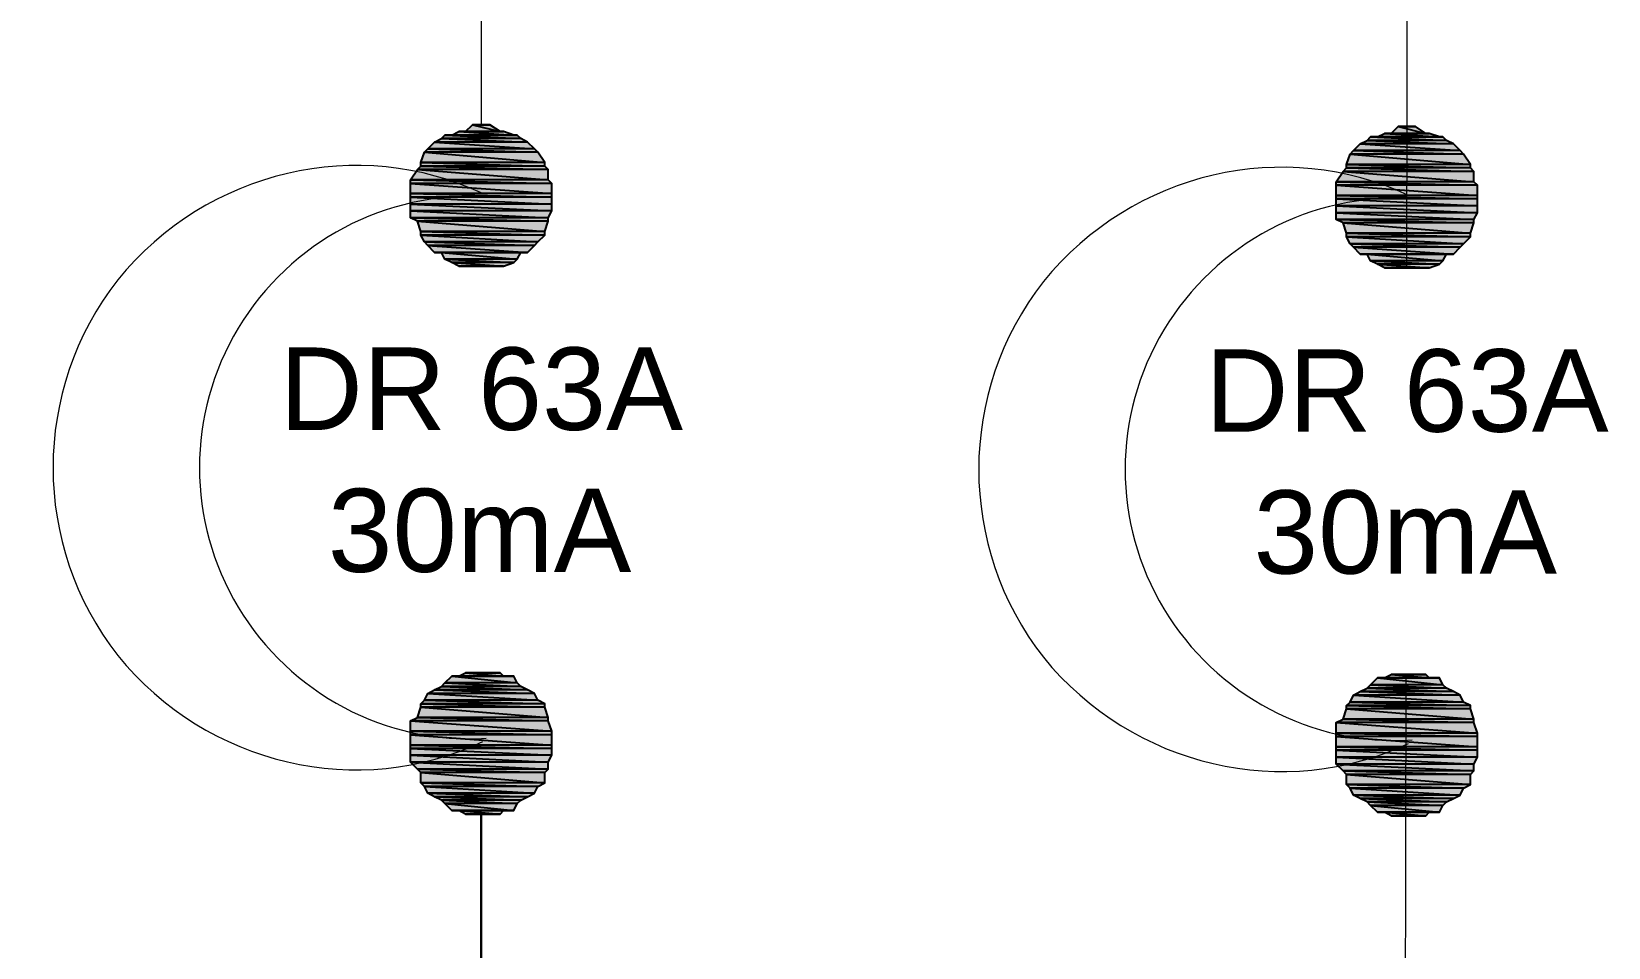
# Model space of a CAD drawing. Header units: millimetres. Extents: x 40 to 176, y -32 to 59.
# Drawn here: x 163.479 to 164.704, y 50.403 to 51.115 of the extents above; entities that cross this region are included whole.
import ezdxf

# ---------------------------------------------------------------- set-up
doc = ezdxf.new("R2010")
doc.units = ezdxf.units.MM
doc.layers.add('13 - Diagrama unifilar', color=7, linetype='Continuous', lineweight=30)
doc.styles.add('Arial0', font='arial.ttf', dxfattribs={"height": 3.14658})

msp = doc.modelspace()

# ---------------------------------------------------------------- hatches: boundary and pattern name
at = {"layer": '13 - Diagrama unifilar', "true_color": 0x000007}
h = msp.add_hatch(color=7, dxfattribs=at)
h.paths.add_polyline_path([(163.8348, 51.0425), (163.8214, 51.0425), (163.8429, 51.0372)])
h.paths.add_polyline_path([(163.8214, 51.0425), (163.8429, 51.0372), (163.8161, 51.0372)])
h = msp.add_hatch(color=7, dxfattribs=at)
h.paths.add_polyline_path([(163.8589, 51.0318), (163.7973, 51.0318), (163.8643, 51.0291)])
h.paths.add_polyline_path([(163.7973, 51.0318), (163.8643, 51.0291), (163.792, 51.0291)])
h = msp.add_hatch(color=7, dxfattribs=at)
h.paths.add_polyline_path([(163.8562, 51.0345), (163.8, 51.0345), (163.8589, 51.0318)])
h.paths.add_polyline_path([(163.8, 51.0345), (163.8589, 51.0318), (163.7973, 51.0318)])
h = msp.add_hatch(color=7, dxfattribs=at)
h.paths.add_polyline_path([(163.8455, 51.0372), (163.8107, 51.0372), (163.8536, 51.0345)])
h.paths.add_polyline_path([(163.8107, 51.0372), (163.8536, 51.0345), (163.8054, 51.0345)])
h = msp.add_hatch(color=7, dxfattribs=at)
h.paths.add_polyline_path([(164.5783, 51.0304), (164.5167, 51.0304), (164.5837, 51.0278)])
h.paths.add_polyline_path([(164.5167, 51.0304), (164.5837, 51.0278), (164.5114, 51.0278)])
h = msp.add_hatch(color=7, dxfattribs=at)
h.paths.add_polyline_path([(164.5756, 51.0331), (164.5194, 51.0331), (164.5783, 51.0304)])
h.paths.add_polyline_path([(164.5194, 51.0331), (164.5783, 51.0304), (164.5167, 51.0304)])
h = msp.add_hatch(color=7, dxfattribs=at)
h.paths.add_polyline_path([(164.5649, 51.0358), (164.5301, 51.0358), (164.573, 51.0331)])
h.paths.add_polyline_path([(164.5301, 51.0358), (164.573, 51.0331), (164.5248, 51.0331)])
h = msp.add_hatch(color=7, dxfattribs=at)
h.paths.add_polyline_path([(164.5542, 51.0411), (164.5408, 51.0411), (164.5623, 51.0358)])
h.paths.add_polyline_path([(164.5408, 51.0411), (164.5623, 51.0358), (164.5355, 51.0358)])
h = msp.add_hatch(color=7, dxfattribs=at)
h.paths.add_polyline_path([(163.8723, 51.0211), (163.784, 51.0211), (163.8777, 51.0131)])
h.paths.add_polyline_path([(163.784, 51.0211), (163.8777, 51.0131), (163.7813, 51.0131)])
h = msp.add_hatch(color=7, dxfattribs=at)
h.paths.add_polyline_path([(163.8696, 51.0238), (163.7866, 51.0238), (163.8723, 51.0211)])
h.paths.add_polyline_path([(163.7866, 51.0238), (163.8723, 51.0211), (163.784, 51.0211)])
h = msp.add_hatch(color=7, dxfattribs=at)
h.paths.add_polyline_path([(163.8643, 51.0291), (163.792, 51.0291), (163.8696, 51.0238)])
h.paths.add_polyline_path([(163.792, 51.0291), (163.8696, 51.0238), (163.7866, 51.0238)])
h = msp.add_hatch(color=7, dxfattribs=at)
h.paths.add_polyline_path([(164.5917, 51.0197), (164.5034, 51.0197), (164.5971, 51.0117)])
h.paths.add_polyline_path([(164.5034, 51.0197), (164.5971, 51.0117), (164.5007, 51.0117)])
h = msp.add_hatch(color=7, dxfattribs=at)
h.paths.add_polyline_path([(164.589, 51.0224), (164.506, 51.0224), (164.5917, 51.0197)])
h.paths.add_polyline_path([(164.506, 51.0224), (164.5917, 51.0197), (164.5034, 51.0197)])
h = msp.add_hatch(color=7, dxfattribs=at)
h.paths.add_polyline_path([(164.5837, 51.0278), (164.5114, 51.0278), (164.589, 51.0224)])
h.paths.add_polyline_path([(164.5114, 51.0278), (164.589, 51.0224), (164.506, 51.0224)])
h = msp.add_hatch(color=7, dxfattribs=at)
h.paths.add_polyline_path([(163.8803, 51.0077), (163.7786, 51.0077), (163.8803, 50.9997)])
h.paths.add_polyline_path([(163.7786, 51.0077), (163.8803, 50.9997), (163.7732, 50.9997)])
h = msp.add_hatch(color=7, dxfattribs=at)
h.paths.add_polyline_path([(163.8777, 51.0104), (163.7813, 51.0104), (163.8803, 51.0077)])
h.paths.add_polyline_path([(163.7813, 51.0104), (163.8803, 51.0077), (163.7786, 51.0077)])
h = msp.add_hatch(color=7, dxfattribs=at)
h.paths.add_polyline_path([(163.8777, 51.0131), (163.7813, 51.0131), (163.8777, 51.0104)])
h.paths.add_polyline_path([(163.7813, 51.0131), (163.8777, 51.0104), (163.7813, 51.0104)])
h = msp.add_hatch(color=7, dxfattribs=at)
h.paths.add_polyline_path([(164.5997, 51.0063), (164.498, 51.0063), (164.5997, 50.9983)])
h.paths.add_polyline_path([(164.498, 51.0063), (164.5997, 50.9983), (164.4927, 50.9983)])
h = msp.add_hatch(color=7, dxfattribs=at)
h.paths.add_polyline_path([(164.5971, 51.009), (164.5007, 51.009), (164.5997, 51.0063)])
h.paths.add_polyline_path([(164.5007, 51.009), (164.5997, 51.0063), (164.498, 51.0063)])
h = msp.add_hatch(color=7, dxfattribs=at)
h.paths.add_polyline_path([(164.5971, 51.0117), (164.5007, 51.0117), (164.5971, 51.009)])
h.paths.add_polyline_path([(164.5007, 51.0117), (164.5971, 51.009), (164.5007, 51.009)])
h = msp.add_hatch(color=7, dxfattribs=at)
h.paths.add_polyline_path([(163.8803, 50.9997), (163.7732, 50.9997), (163.883, 50.997)])
h.paths.add_polyline_path([(163.7732, 50.9997), (163.883, 50.997), (163.7732, 50.997)])
h = msp.add_hatch(color=7, dxfattribs=at)
h.paths.add_polyline_path([(163.883, 50.997), (163.7732, 50.997), (163.883, 50.989)])
h.paths.add_polyline_path([(163.7732, 50.997), (163.883, 50.989), (163.7732, 50.989)])
h = msp.add_hatch(color=7, dxfattribs=at)
h.paths.add_polyline_path([(164.5997, 50.9983), (164.4927, 50.9983), (164.6024, 50.9956)])
h.paths.add_polyline_path([(164.4927, 50.9983), (164.6024, 50.9956), (164.4927, 50.9956)])
h = msp.add_hatch(color=7, dxfattribs=at)
h.paths.add_polyline_path([(164.6024, 50.9956), (164.4927, 50.9956), (164.6024, 50.9876)])
h.paths.add_polyline_path([(164.4927, 50.9956), (164.6024, 50.9876), (164.4927, 50.9876)])
h = msp.add_hatch(color=7, dxfattribs=at)
h.paths.add_polyline_path([(163.883, 50.989), (163.7732, 50.989), (163.883, 50.9863)])
h.paths.add_polyline_path([(163.7732, 50.989), (163.883, 50.9863), (163.7732, 50.9863)])
h = msp.add_hatch(color=7, dxfattribs=at)
h.paths.add_polyline_path([(163.883, 50.9863), (163.7732, 50.9863), (163.883, 50.9809)])
h.paths.add_polyline_path([(163.7732, 50.9863), (163.883, 50.9809), (163.7732, 50.9809)])
h = msp.add_hatch(color=7, dxfattribs=at)
h.paths.add_polyline_path([(164.6024, 50.9876), (164.4927, 50.9876), (164.6024, 50.9849)])
h.paths.add_polyline_path([(164.4927, 50.9876), (164.6024, 50.9849), (164.4927, 50.9849)])
h = msp.add_hatch(color=7, dxfattribs=at)
h.paths.add_polyline_path([(164.6024, 50.9849), (164.4927, 50.9849), (164.6024, 50.9796)])
h.paths.add_polyline_path([(164.4927, 50.9849), (164.6024, 50.9796), (164.4927, 50.9796)])
h = msp.add_hatch(color=7, dxfattribs=at)
h.paths.add_polyline_path([(163.883, 50.9809), (163.7732, 50.9809), (163.883, 50.9756)])
h.paths.add_polyline_path([(163.7732, 50.9809), (163.883, 50.9756), (163.7732, 50.9756)])
h = msp.add_hatch(color=7, dxfattribs=at)
h.paths.add_polyline_path([(163.883, 50.9756), (163.7732, 50.9756), (163.8803, 50.9702)])
h.paths.add_polyline_path([(163.7732, 50.9756), (163.8803, 50.9702), (163.7732, 50.9702)])
h = msp.add_hatch(color=7, dxfattribs=at)
h.paths.add_polyline_path([(163.8803, 50.9702), (163.7732, 50.9702), (163.8803, 50.9675)])
h.paths.add_polyline_path([(163.7732, 50.9702), (163.8803, 50.9675), (163.7786, 50.9675)])
h = msp.add_hatch(color=7, dxfattribs=at)
h.paths.add_polyline_path([(164.6024, 50.9796), (164.4927, 50.9796), (164.6024, 50.9742)])
h.paths.add_polyline_path([(164.4927, 50.9796), (164.6024, 50.9742), (164.4927, 50.9742)])
h = msp.add_hatch(color=7, dxfattribs=at)
h.paths.add_polyline_path([(164.6024, 50.9742), (164.4927, 50.9742), (164.5997, 50.9689)])
h.paths.add_polyline_path([(164.4927, 50.9742), (164.5997, 50.9689), (164.4927, 50.9689)])
h = msp.add_hatch(color=7, dxfattribs=at)
h.paths.add_polyline_path([(163.8803, 50.9675), (163.7786, 50.9675), (163.8777, 50.9595)])
h.paths.add_polyline_path([(163.7786, 50.9675), (163.8777, 50.9595), (163.7813, 50.9595)])
h = msp.add_hatch(color=7, dxfattribs=at)
h.paths.add_polyline_path([(163.8777, 50.9595), (163.7813, 50.9595), (163.8777, 50.9568)])
h.paths.add_polyline_path([(163.7813, 50.9595), (163.8777, 50.9568), (163.7813, 50.9568)])
h = msp.add_hatch(color=7, dxfattribs=at)
h.paths.add_polyline_path([(163.8777, 50.9568), (163.7813, 50.9568), (163.8723, 50.9515)])
h.paths.add_polyline_path([(163.7813, 50.9568), (163.8723, 50.9515), (163.784, 50.9515)])
h = msp.add_hatch(color=7, dxfattribs=at)
h.paths.add_polyline_path([(164.5997, 50.9689), (164.4927, 50.9689), (164.5997, 50.9662)])
h.paths.add_polyline_path([(164.4927, 50.9689), (164.5997, 50.9662), (164.498, 50.9662)])
h = msp.add_hatch(color=7, dxfattribs=at)
h.paths.add_polyline_path([(164.5997, 50.9662), (164.498, 50.9662), (164.5971, 50.9582)])
h.paths.add_polyline_path([(164.498, 50.9662), (164.5971, 50.9582), (164.5007, 50.9582)])
h = msp.add_hatch(color=7, dxfattribs=at)
h.paths.add_polyline_path([(164.5971, 50.9582), (164.5007, 50.9582), (164.5971, 50.9555)])
h.paths.add_polyline_path([(164.5007, 50.9582), (164.5971, 50.9555), (164.5007, 50.9555)])
h = msp.add_hatch(color=7, dxfattribs=at)
h.paths.add_polyline_path([(163.8723, 50.9515), (163.784, 50.9515), (163.8696, 50.9488)])
h.paths.add_polyline_path([(163.784, 50.9515), (163.8696, 50.9488), (163.7866, 50.9488)])
h = msp.add_hatch(color=7, dxfattribs=at)
h.paths.add_polyline_path([(163.8696, 50.9488), (163.7866, 50.9488), (163.8643, 50.9434)])
h.paths.add_polyline_path([(163.7866, 50.9488), (163.8643, 50.9434), (163.792, 50.9434)])
h = msp.add_hatch(color=7, dxfattribs=at)
h.paths.add_polyline_path([(164.5971, 50.9555), (164.5007, 50.9555), (164.5917, 50.9501)])
h.paths.add_polyline_path([(164.5007, 50.9555), (164.5917, 50.9501), (164.5034, 50.9501)])
h = msp.add_hatch(color=7, dxfattribs=at)
h.paths.add_polyline_path([(164.5917, 50.9501), (164.5034, 50.9501), (164.589, 50.9474)])
h.paths.add_polyline_path([(164.5034, 50.9501), (164.589, 50.9474), (164.506, 50.9474)])
h = msp.add_hatch(color=7, dxfattribs=at)
h.paths.add_polyline_path([(164.589, 50.9474), (164.506, 50.9474), (164.5837, 50.9421)])
h.paths.add_polyline_path([(164.506, 50.9474), (164.5837, 50.9421), (164.5114, 50.9421)])
h = msp.add_hatch(color=7, dxfattribs=at)
h.paths.add_polyline_path([(163.8589, 50.9434), (163.7973, 50.9434), (163.8562, 50.9381)])
h.paths.add_polyline_path([(163.7973, 50.9434), (163.8562, 50.9381), (163.8, 50.9381)])
h = msp.add_hatch(color=7, dxfattribs=at)
h.paths.add_polyline_path([(163.8562, 50.9381), (163.8, 50.9381), (163.8536, 50.9354)])
h.paths.add_polyline_path([(163.8, 50.9381), (163.8536, 50.9354), (163.8054, 50.9354)])
h = msp.add_hatch(color=7, dxfattribs=at)
h.paths.add_polyline_path([(163.8536, 50.9354), (163.8054, 50.9354), (163.8455, 50.9327)])
h.paths.add_polyline_path([(163.8054, 50.9354), (163.8455, 50.9327), (163.8107, 50.9327)])
h = msp.add_hatch(color=7, dxfattribs=at)
h.paths.add_polyline_path([(164.5783, 50.9421), (164.5167, 50.9421), (164.5756, 50.9367)])
h.paths.add_polyline_path([(164.5167, 50.9421), (164.5756, 50.9367), (164.5194, 50.9367)])
h = msp.add_hatch(color=7, dxfattribs=at)
h.paths.add_polyline_path([(164.5756, 50.9367), (164.5194, 50.9367), (164.573, 50.9341)])
h.paths.add_polyline_path([(164.5194, 50.9367), (164.573, 50.9341), (164.5248, 50.9341)])
h = msp.add_hatch(color=7, dxfattribs=at)
h.paths.add_polyline_path([(164.573, 50.9341), (164.5248, 50.9341), (164.5649, 50.9314)])
h.paths.add_polyline_path([(164.5248, 50.9341), (164.5649, 50.9314), (164.5301, 50.9314)])
h = msp.add_hatch(color=7, dxfattribs=at)
h.paths.add_polyline_path([(163.8536, 50.6141), (163.8054, 50.6141), (163.8562, 50.6088)])
h.paths.add_polyline_path([(163.8054, 50.6141), (163.8562, 50.6088), (163.8, 50.6088)])
h = msp.add_hatch(color=7, dxfattribs=at)
h.paths.add_polyline_path([(163.8429, 50.6168), (163.8161, 50.6168), (163.8455, 50.6141)])
h.paths.add_polyline_path([(163.8161, 50.6168), (163.8455, 50.6141), (163.8107, 50.6141)])
h = msp.add_hatch(color=7, dxfattribs=at)
h.paths.add_polyline_path([(164.5623, 50.6155), (164.5355, 50.6155), (164.5649, 50.6128)])
h.paths.add_polyline_path([(164.5355, 50.6155), (164.5649, 50.6128), (164.5301, 50.6128)])
h = msp.add_hatch(color=7, dxfattribs=at)
h.paths.add_polyline_path([(163.8643, 50.6034), (163.792, 50.6034), (163.8696, 50.6007)])
h.paths.add_polyline_path([(163.792, 50.6034), (163.8696, 50.6007), (163.7866, 50.6007)])
h = msp.add_hatch(color=7, dxfattribs=at)
h.paths.add_polyline_path([(163.8589, 50.6061), (163.7973, 50.6061), (163.8643, 50.6034)])
h.paths.add_polyline_path([(163.7973, 50.6061), (163.8643, 50.6034), (163.792, 50.6034)])
h = msp.add_hatch(color=7, dxfattribs=at)
h.paths.add_polyline_path([(163.8562, 50.6088), (163.8, 50.6088), (163.8589, 50.6061)])
h.paths.add_polyline_path([(163.8, 50.6088), (163.8589, 50.6061), (163.7973, 50.6061)])
h = msp.add_hatch(color=7, dxfattribs=at)
h.paths.add_polyline_path([(164.5837, 50.6021), (164.5114, 50.6021), (164.589, 50.5994)])
h.paths.add_polyline_path([(164.5114, 50.6021), (164.589, 50.5994), (164.506, 50.5994)])
h = msp.add_hatch(color=7, dxfattribs=at)
h.paths.add_polyline_path([(164.5783, 50.6047), (164.5167, 50.6047), (164.5837, 50.6021)])
h.paths.add_polyline_path([(164.5167, 50.6047), (164.5837, 50.6021), (164.5114, 50.6021)])
h = msp.add_hatch(color=7, dxfattribs=at)
h.paths.add_polyline_path([(164.5756, 50.6074), (164.5194, 50.6074), (164.5783, 50.6047)])
h.paths.add_polyline_path([(164.5194, 50.6074), (164.5783, 50.6047), (164.5167, 50.6047)])
h = msp.add_hatch(color=7, dxfattribs=at)
h.paths.add_polyline_path([(164.573, 50.6128), (164.5248, 50.6128), (164.5756, 50.6074)])
h.paths.add_polyline_path([(164.5248, 50.6128), (164.5756, 50.6074), (164.5194, 50.6074)])
h = msp.add_hatch(color=7, dxfattribs=at)
h.paths.add_polyline_path([(163.8777, 50.59), (163.7813, 50.59), (163.8803, 50.582)])
h.paths.add_polyline_path([(163.7813, 50.59), (163.8803, 50.582), (163.7786, 50.582)])
h = msp.add_hatch(color=7, dxfattribs=at)
h.paths.add_polyline_path([(163.8723, 50.5954), (163.784, 50.5954), (163.8777, 50.5927)])
h.paths.add_polyline_path([(163.784, 50.5954), (163.8777, 50.5927), (163.7813, 50.5927)])
h = msp.add_hatch(color=7, dxfattribs=at)
h.paths.add_polyline_path([(163.8777, 50.5927), (163.7813, 50.5927), (163.8777, 50.59)])
h.paths.add_polyline_path([(163.7813, 50.5927), (163.8777, 50.59), (163.7813, 50.59)])
h = msp.add_hatch(color=7, dxfattribs=at)
h.paths.add_polyline_path([(163.8696, 50.6007), (163.7866, 50.6007), (163.8723, 50.5954)])
h.paths.add_polyline_path([(163.7866, 50.6007), (163.8723, 50.5954), (163.784, 50.5954)])
h = msp.add_hatch(color=7, dxfattribs=at)
h.paths.add_polyline_path([(164.5917, 50.594), (164.5034, 50.594), (164.5971, 50.5914)])
h.paths.add_polyline_path([(164.5034, 50.594), (164.5971, 50.5914), (164.5007, 50.5914)])
h = msp.add_hatch(color=7, dxfattribs=at)
h.paths.add_polyline_path([(164.5971, 50.5914), (164.5007, 50.5914), (164.5971, 50.5887)])
h.paths.add_polyline_path([(164.5007, 50.5914), (164.5971, 50.5887), (164.5007, 50.5887)])
h = msp.add_hatch(color=7, dxfattribs=at)
h.paths.add_polyline_path([(164.589, 50.5994), (164.506, 50.5994), (164.5917, 50.594)])
h.paths.add_polyline_path([(164.506, 50.5994), (164.5917, 50.594), (164.5034, 50.594)])
h = msp.add_hatch(color=7, dxfattribs=at)
h.paths.add_polyline_path([(163.8803, 50.582), (163.7786, 50.582), (163.8803, 50.5793)])
h.paths.add_polyline_path([(163.7786, 50.582), (163.8803, 50.5793), (163.7732, 50.5793)])
h = msp.add_hatch(color=7, dxfattribs=at)
h.paths.add_polyline_path([(163.8803, 50.5793), (163.7732, 50.5793), (163.883, 50.5713)])
h.paths.add_polyline_path([(163.7732, 50.5793), (163.883, 50.5713), (163.7732, 50.5713)])
h = msp.add_hatch(color=7, dxfattribs=at)
h.paths.add_polyline_path([(164.5997, 50.5806), (164.498, 50.5806), (164.5997, 50.578)])
h.paths.add_polyline_path([(164.498, 50.5806), (164.5997, 50.578), (164.4927, 50.578)])
h = msp.add_hatch(color=7, dxfattribs=at)
h.paths.add_polyline_path([(164.5997, 50.578), (164.4927, 50.578), (164.6024, 50.5699)])
h.paths.add_polyline_path([(164.4927, 50.578), (164.6024, 50.5699), (164.4927, 50.5699)])
h = msp.add_hatch(color=7, dxfattribs=at)
h.paths.add_polyline_path([(164.5971, 50.5887), (164.5007, 50.5887), (164.5997, 50.5806)])
h.paths.add_polyline_path([(164.5007, 50.5887), (164.5997, 50.5806), (164.498, 50.5806)])
h = msp.add_hatch(color=7, dxfattribs=at)
h.paths.add_polyline_path([(163.883, 50.5713), (163.7732, 50.5713), (163.883, 50.5686)])
h.paths.add_polyline_path([(163.7732, 50.5713), (163.883, 50.5686), (163.7732, 50.5686)])
h = msp.add_hatch(color=7, dxfattribs=at)
h.paths.add_polyline_path([(163.883, 50.5686), (163.7732, 50.5686), (163.883, 50.5606)])
h.paths.add_polyline_path([(163.7732, 50.5686), (163.883, 50.5606), (163.7732, 50.5606)])
h = msp.add_hatch(color=7, dxfattribs=at)
h.paths.add_polyline_path([(164.6024, 50.5699), (164.4927, 50.5699), (164.6024, 50.5673)])
h.paths.add_polyline_path([(164.4927, 50.5699), (164.6024, 50.5673), (164.4927, 50.5673)])
h = msp.add_hatch(color=7, dxfattribs=at)
h.paths.add_polyline_path([(164.6024, 50.5673), (164.4927, 50.5673), (164.6024, 50.5592)])
h.paths.add_polyline_path([(164.4927, 50.5673), (164.6024, 50.5592), (164.4927, 50.5592)])
h = msp.add_hatch(color=7, dxfattribs=at)
h.paths.add_polyline_path([(163.883, 50.5606), (163.7732, 50.5606), (163.883, 50.5579)])
h.paths.add_polyline_path([(163.7732, 50.5606), (163.883, 50.5579), (163.7732, 50.5579)])
h = msp.add_hatch(color=7, dxfattribs=at)
h.paths.add_polyline_path([(163.883, 50.5579), (163.7732, 50.5579), (163.883, 50.5526)])
h.paths.add_polyline_path([(163.7732, 50.5579), (163.883, 50.5526), (163.7732, 50.5526)])
h = msp.add_hatch(color=7, dxfattribs=at)
h.paths.add_polyline_path([(163.883, 50.5526), (163.7732, 50.5526), (163.8803, 50.5472)])
h.paths.add_polyline_path([(163.7732, 50.5526), (163.8803, 50.5472), (163.7732, 50.5472)])
h = msp.add_hatch(color=7, dxfattribs=at)
h.paths.add_polyline_path([(164.6024, 50.5592), (164.4927, 50.5592), (164.6024, 50.5565)])
h.paths.add_polyline_path([(164.4927, 50.5592), (164.6024, 50.5565), (164.4927, 50.5565)])
h = msp.add_hatch(color=7, dxfattribs=at)
h.paths.add_polyline_path([(164.6024, 50.5565), (164.4927, 50.5565), (164.6024, 50.5512)])
h.paths.add_polyline_path([(164.4927, 50.5565), (164.6024, 50.5512), (164.4927, 50.5512)])
h = msp.add_hatch(color=7, dxfattribs=at)
h.paths.add_polyline_path([(163.8803, 50.5472), (163.7732, 50.5472), (163.8803, 50.5418)])
h.paths.add_polyline_path([(163.7732, 50.5472), (163.8803, 50.5418), (163.7786, 50.5418)])
h = msp.add_hatch(color=7, dxfattribs=at)
h.paths.add_polyline_path([(163.8803, 50.5418), (163.7786, 50.5418), (163.8777, 50.5392)])
h.paths.add_polyline_path([(163.7786, 50.5418), (163.8777, 50.5392), (163.7813, 50.5392)])
h = msp.add_hatch(color=7, dxfattribs=at)
h.paths.add_polyline_path([(164.6024, 50.5512), (164.4927, 50.5512), (164.5997, 50.5458)])
h.paths.add_polyline_path([(164.4927, 50.5512), (164.5997, 50.5458), (164.4927, 50.5458)])
h = msp.add_hatch(color=7, dxfattribs=at)
h.paths.add_polyline_path([(164.5997, 50.5458), (164.4927, 50.5458), (164.5997, 50.5405)])
h.paths.add_polyline_path([(164.4927, 50.5458), (164.5997, 50.5405), (164.498, 50.5405)])
h = msp.add_hatch(color=7, dxfattribs=at)
h.paths.add_polyline_path([(164.5997, 50.5405), (164.498, 50.5405), (164.5971, 50.5378)])
h.paths.add_polyline_path([(164.498, 50.5405), (164.5971, 50.5378), (164.5007, 50.5378)])
h = msp.add_hatch(color=7, dxfattribs=at)
h.paths.add_polyline_path([(163.8777, 50.5392), (163.7813, 50.5392), (163.8777, 50.5311)])
h.paths.add_polyline_path([(163.7813, 50.5392), (163.8777, 50.5311), (163.7813, 50.5311)])
h = msp.add_hatch(color=7, dxfattribs=at)
h.paths.add_polyline_path([(163.8777, 50.5311), (163.7813, 50.5311), (163.8723, 50.5285)])
h.paths.add_polyline_path([(163.7813, 50.5311), (163.8723, 50.5285), (163.784, 50.5285)])
h = msp.add_hatch(color=7, dxfattribs=at)
h.paths.add_polyline_path([(163.8723, 50.5285), (163.784, 50.5285), (163.8696, 50.5231)])
h.paths.add_polyline_path([(163.784, 50.5285), (163.8696, 50.5231), (163.7866, 50.5231)])
h = msp.add_hatch(color=7, dxfattribs=at)
h.paths.add_polyline_path([(164.5971, 50.5378), (164.5007, 50.5378), (164.5971, 50.5298)])
h.paths.add_polyline_path([(164.5007, 50.5378), (164.5971, 50.5298), (164.5007, 50.5298)])
h = msp.add_hatch(color=7, dxfattribs=at)
h.paths.add_polyline_path([(164.5971, 50.5298), (164.5007, 50.5298), (164.5917, 50.5271)])
h.paths.add_polyline_path([(164.5007, 50.5298), (164.5917, 50.5271), (164.5034, 50.5271)])
h = msp.add_hatch(color=7, dxfattribs=at)
h.paths.add_polyline_path([(163.8696, 50.5231), (163.7866, 50.5231), (163.8643, 50.5204)])
h.paths.add_polyline_path([(163.7866, 50.5231), (163.8643, 50.5204), (163.792, 50.5204)])
h = msp.add_hatch(color=7, dxfattribs=at)
h.paths.add_polyline_path([(163.8643, 50.5204), (163.792, 50.5204), (163.8589, 50.5177)])
h.paths.add_polyline_path([(163.792, 50.5204), (163.8589, 50.5177), (163.7973, 50.5177)])
h = msp.add_hatch(color=7, dxfattribs=at)
h.paths.add_polyline_path([(163.8589, 50.5177), (163.7973, 50.5177), (163.8562, 50.5151)])
h.paths.add_polyline_path([(163.7973, 50.5177), (163.8562, 50.5151), (163.8, 50.5151)])
h = msp.add_hatch(color=7, dxfattribs=at)
h.paths.add_polyline_path([(164.5917, 50.5271), (164.5034, 50.5271), (164.589, 50.5217)])
h.paths.add_polyline_path([(164.5034, 50.5271), (164.589, 50.5217), (164.506, 50.5217)])
h = msp.add_hatch(color=7, dxfattribs=at)
h.paths.add_polyline_path([(164.589, 50.5217), (164.506, 50.5217), (164.5837, 50.5191)])
h.paths.add_polyline_path([(164.506, 50.5217), (164.5837, 50.5191), (164.5114, 50.5191)])
h = msp.add_hatch(color=7, dxfattribs=at)
h.paths.add_polyline_path([(164.5837, 50.5191), (164.5114, 50.5191), (164.5783, 50.5164)])
h.paths.add_polyline_path([(164.5114, 50.5191), (164.5783, 50.5164), (164.5167, 50.5164)])
h = msp.add_hatch(color=7, dxfattribs=at)
h.paths.add_polyline_path([(164.5783, 50.5164), (164.5167, 50.5164), (164.5756, 50.5137)])
h.paths.add_polyline_path([(164.5167, 50.5164), (164.5756, 50.5137), (164.5194, 50.5137)])
h = msp.add_hatch(color=7, dxfattribs=at)
h.paths.add_polyline_path([(163.8562, 50.5151), (163.8, 50.5151), (163.8536, 50.5097)])
h.paths.add_polyline_path([(163.8, 50.5151), (163.8536, 50.5097), (163.8054, 50.5097)])
h = msp.add_hatch(color=7, dxfattribs=at)
h.paths.add_polyline_path([(163.8455, 50.5097), (163.8107, 50.5097), (163.8429, 50.507)])
h.paths.add_polyline_path([(163.8107, 50.5097), (163.8429, 50.507), (163.8161, 50.507)])
h = msp.add_hatch(color=7, dxfattribs=at)
h.paths.add_polyline_path([(164.5756, 50.5137), (164.5194, 50.5137), (164.573, 50.5084)])
h.paths.add_polyline_path([(164.5194, 50.5137), (164.573, 50.5084), (164.5248, 50.5084)])
h = msp.add_hatch(color=7, dxfattribs=at)
h.paths.add_polyline_path([(164.5649, 50.5084), (164.5301, 50.5084), (164.5623, 50.5057)])
h.paths.add_polyline_path([(164.5301, 50.5084), (164.5623, 50.5057), (164.5355, 50.5057)])

# ---------------------------------------------------------------- linework, layer by layer
at = {"layer": '13 - Diagrama unifilar'}
msp.add_line((163.8281, 50.507), (163.8281, 50.2061), dxfattribs=at)
at = {"layer": '13 - Diagrama unifilar', "color": 7, "linetype": 'Continuous', "lineweight": 9, "true_color": 0x000007}
msp.add_lwpolyline([(163.8281, 51.9573), (163.8281, 51.0425), (163.8281, 51.0425)], dxfattribs=at)
at = {"layer": '13 - Diagrama unifilar', "color": 7, "linetype": 'Continuous', "lineweight": 9}
for points in [[(164.5493, 51.9573), (164.5473, 50.9314)], [(164.5467, 50.6155), (164.546, 50.2061), (164.546, 50.2061)]]:
    msp.add_lwpolyline(points, dxfattribs=at)
at = {"layer": '13 - Diagrama unifilar', "color": 7, "linetype": 'Continuous', "lineweight": -2, "true_color": 0x000007}
for points in [[(163.8214, 51.0425), (163.8429, 51.0372), (163.8161, 51.0372)], [(163.8321, 51.0425), (163.8348, 51.0425), (163.8214, 51.0425)], [(163.8348, 51.0425), (163.8214, 51.0425), (163.8429, 51.0372)], [(163.7973, 51.0318), (163.8643, 51.0291), (163.792, 51.0291)], [(163.8, 51.0345), (163.8589, 51.0318), (163.7973, 51.0318)], [(163.8589, 51.0318), (163.7973, 51.0318), (163.8643, 51.0291)], [(163.8054, 51.0345), (163.8562, 51.0345), (163.8, 51.0345)], [(163.8562, 51.0345), (163.8, 51.0345), (163.8589, 51.0318)], [(163.8107, 51.0372), (163.8536, 51.0345), (163.8054, 51.0345)], [(163.8536, 51.0345), (163.8054, 51.0345), (163.8562, 51.0345)], [(163.8161, 51.0372), (163.8455, 51.0372), (163.8107, 51.0372)], [(163.8455, 51.0372), (163.8107, 51.0372), (163.8536, 51.0345)], [(163.8429, 51.0372), (163.8161, 51.0372), (163.8455, 51.0372)], [(164.5167, 51.0304), (164.5837, 51.0278), (164.5114, 51.0278)], [(164.5194, 51.0331), (164.5783, 51.0304), (164.5167, 51.0304)], [(164.5783, 51.0304), (164.5167, 51.0304), (164.5837, 51.0278)], [(164.5248, 51.0331), (164.5756, 51.0331), (164.5194, 51.0331)], [(164.5756, 51.0331), (164.5194, 51.0331), (164.5783, 51.0304)], [(164.5301, 51.0358), (164.573, 51.0331), (164.5248, 51.0331)], [(164.573, 51.0331), (164.5248, 51.0331), (164.5756, 51.0331)], [(164.5355, 51.0358), (164.5649, 51.0358), (164.5301, 51.0358)], [(164.5649, 51.0358), (164.5301, 51.0358), (164.573, 51.0331)], [(164.5408, 51.0411), (164.5623, 51.0358), (164.5355, 51.0358)], [(164.5623, 51.0358), (164.5355, 51.0358), (164.5649, 51.0358)], [(164.5516, 51.0411), (164.5542, 51.0411), (164.5408, 51.0411)], [(164.5542, 51.0411), (164.5408, 51.0411), (164.5623, 51.0358)], [(163.784, 51.0211), (163.8777, 51.0131), (163.7813, 51.0131)], [(163.7866, 51.0238), (163.8723, 51.0211), (163.784, 51.0211)], [(163.8723, 51.0211), (163.784, 51.0211), (163.8777, 51.0131)], [(163.792, 51.0291), (163.8696, 51.0238), (163.7866, 51.0238)], [(163.8696, 51.0238), (163.7866, 51.0238), (163.8723, 51.0211)], [(163.8643, 51.0291), (163.792, 51.0291), (163.8696, 51.0238)], [(164.5034, 51.0197), (164.5971, 51.0117), (164.5007, 51.0117)], [(164.506, 51.0224), (164.5917, 51.0197), (164.5034, 51.0197)], [(164.5917, 51.0197), (164.5034, 51.0197), (164.5971, 51.0117)], [(164.5114, 51.0278), (164.589, 51.0224), (164.506, 51.0224)], [(164.589, 51.0224), (164.506, 51.0224), (164.5917, 51.0197)], [(164.5837, 51.0278), (164.5114, 51.0278), (164.589, 51.0224)], [(163.7786, 51.0077), (163.8803, 50.9997), (163.7732, 50.9997)], [(163.7813, 51.0104), (163.8803, 51.0077), (163.7786, 51.0077)], [(163.8803, 51.0077), (163.7786, 51.0077), (163.8803, 50.9997)], [(163.8777, 51.0131), (163.7813, 51.0131), (163.8777, 51.0104)], [(163.7813, 51.0131), (163.8777, 51.0104), (163.7813, 51.0104)], [(163.8777, 51.0104), (163.7813, 51.0104), (163.8803, 51.0077)], [(164.498, 51.0063), (164.5997, 50.9983), (164.4927, 50.9983)], [(164.5007, 51.009), (164.5997, 51.0063), (164.498, 51.0063)], [(164.5997, 51.0063), (164.498, 51.0063), (164.5997, 50.9983)], [(164.5971, 51.0117), (164.5007, 51.0117), (164.5971, 51.009)], [(164.5007, 51.0117), (164.5971, 51.009), (164.5007, 51.009)], [(164.5971, 51.009), (164.5007, 51.009), (164.5997, 51.0063)], [(163.8803, 50.9997), (163.7732, 50.9997), (163.883, 50.997)], [(163.7732, 50.9997), (163.883, 50.997), (163.7732, 50.997)], [(163.883, 50.997), (163.7732, 50.997), (163.883, 50.989)], [(163.7732, 50.997), (163.883, 50.989), (163.7732, 50.989)], [(164.5997, 50.9983), (164.4927, 50.9983), (164.6024, 50.9956)], [(164.4927, 50.9983), (164.6024, 50.9956), (164.4927, 50.9956)], [(164.6024, 50.9956), (164.4927, 50.9956), (164.6024, 50.9876)], [(164.4927, 50.9956), (164.6024, 50.9876), (164.4927, 50.9876)], [(163.883, 50.989), (163.7732, 50.989), (163.883, 50.9863)], [(163.7732, 50.989), (163.883, 50.9863), (163.7732, 50.9863)], [(163.883, 50.9863), (163.7732, 50.9863), (163.883, 50.9809)], [(163.7732, 50.9863), (163.883, 50.9809), (163.7732, 50.9809)], [(164.6024, 50.9876), (164.4927, 50.9876), (164.6024, 50.9849)], [(164.4927, 50.9876), (164.6024, 50.9849), (164.4927, 50.9849)], [(164.6024, 50.9849), (164.4927, 50.9849), (164.6024, 50.9796)], [(164.4927, 50.9849), (164.6024, 50.9796), (164.4927, 50.9796)], [(163.883, 50.9809), (163.7732, 50.9809), (163.883, 50.9756)], [(163.7732, 50.9809), (163.883, 50.9756), (163.7732, 50.9756)], [(163.883, 50.9756), (163.7732, 50.9756), (163.8803, 50.9702)], [(163.7732, 50.9756), (163.8803, 50.9702), (163.7732, 50.9702)], [(163.8803, 50.9702), (163.7732, 50.9702), (163.8803, 50.9675)], [(163.7732, 50.9702), (163.8803, 50.9675), (163.7786, 50.9675)], [(164.6024, 50.9796), (164.4927, 50.9796), (164.6024, 50.9742)], [(164.4927, 50.9796), (164.6024, 50.9742), (164.4927, 50.9742)], [(164.6024, 50.9742), (164.4927, 50.9742), (164.5997, 50.9689)], [(164.4927, 50.9742), (164.5997, 50.9689), (164.4927, 50.9689)], [(163.8803, 50.9675), (163.7786, 50.9675), (163.8777, 50.9595)], [(163.7786, 50.9675), (163.8777, 50.9595), (163.7813, 50.9595)], [(163.8777, 50.9595), (163.7813, 50.9595), (163.8777, 50.9568)], [(163.7813, 50.9595), (163.8777, 50.9568), (163.7813, 50.9568)], [(163.8777, 50.9568), (163.7813, 50.9568), (163.8723, 50.9515)], [(163.7813, 50.9568), (163.8723, 50.9515), (163.784, 50.9515)], [(164.5997, 50.9689), (164.4927, 50.9689), (164.5997, 50.9662)], [(164.4927, 50.9689), (164.5997, 50.9662), (164.498, 50.9662)], [(164.5997, 50.9662), (164.498, 50.9662), (164.5971, 50.9582)], [(164.498, 50.9662), (164.5971, 50.9582), (164.5007, 50.9582)], [(164.5971, 50.9582), (164.5007, 50.9582), (164.5971, 50.9555)], [(164.5007, 50.9582), (164.5971, 50.9555), (164.5007, 50.9555)], [(163.8723, 50.9515), (163.784, 50.9515), (163.8696, 50.9488)], [(163.784, 50.9515), (163.8696, 50.9488), (163.7866, 50.9488)], [(163.8696, 50.9488), (163.7866, 50.9488), (163.8643, 50.9434)], [(163.7866, 50.9488), (163.8643, 50.9434), (163.792, 50.9434)], [(164.5971, 50.9555), (164.5007, 50.9555), (164.5917, 50.9501)], [(164.5007, 50.9555), (164.5917, 50.9501), (164.5034, 50.9501)], [(164.5917, 50.9501), (164.5034, 50.9501), (164.589, 50.9474)], [(164.5034, 50.9501), (164.589, 50.9474), (164.506, 50.9474)], [(164.589, 50.9474), (164.506, 50.9474), (164.5837, 50.9421)], [(164.506, 50.9474), (164.5837, 50.9421), (164.5114, 50.9421)], [(163.8643, 50.9434), (163.792, 50.9434), (163.8589, 50.9434)], [(163.792, 50.9434), (163.8589, 50.9434), (163.7973, 50.9434)], [(163.8589, 50.9434), (163.7973, 50.9434), (163.8562, 50.9381)], [(163.7973, 50.9434), (163.8562, 50.9381), (163.8, 50.9381)], [(163.8562, 50.9381), (163.8, 50.9381), (163.8536, 50.9354)], [(163.8, 50.9381), (163.8536, 50.9354), (163.8054, 50.9354)], [(163.8536, 50.9354), (163.8054, 50.9354), (163.8455, 50.9327)], [(163.8054, 50.9354), (163.8455, 50.9327), (163.8107, 50.9327)], [(163.8455, 50.9327), (163.8107, 50.9327), (163.8429, 50.9327)], [(163.8107, 50.9327), (163.8429, 50.9327), (163.8161, 50.9327)], [(163.8161, 50.9327), (163.8214, 50.9327), (163.8348, 50.9327)], [(163.8161, 50.9327), (163.8429, 50.9327), (163.8348, 50.9327)], [(163.8214, 50.9327), (163.8348, 50.9327), (163.8321, 50.9327)], [(164.5837, 50.9421), (164.5114, 50.9421), (164.5783, 50.9421)], [(164.5114, 50.9421), (164.5783, 50.9421), (164.5167, 50.9421)], [(164.5783, 50.9421), (164.5167, 50.9421), (164.5756, 50.9367)], [(164.5167, 50.9421), (164.5756, 50.9367), (164.5194, 50.9367)], [(164.5756, 50.9367), (164.5194, 50.9367), (164.573, 50.9341)], [(164.5194, 50.9367), (164.573, 50.9341), (164.5248, 50.9341)], [(164.573, 50.9341), (164.5248, 50.9341), (164.5649, 50.9314)], [(164.5248, 50.9341), (164.5649, 50.9314), (164.5301, 50.9314)], [(164.5649, 50.9314), (164.5301, 50.9314), (164.5623, 50.9314)], [(164.5301, 50.9314), (164.5623, 50.9314), (164.5355, 50.9314)], [(164.5355, 50.9314), (164.5408, 50.9314), (164.5542, 50.9314)], [(164.5355, 50.9314), (164.5623, 50.9314), (164.5542, 50.9314)], [(164.5408, 50.9314), (164.5542, 50.9314), (164.5516, 50.9314)], [(163.8054, 50.6141), (163.8562, 50.6088), (163.8, 50.6088)], [(163.8107, 50.6141), (163.8536, 50.6141), (163.8054, 50.6141)], [(163.8536, 50.6141), (163.8054, 50.6141), (163.8562, 50.6088)], [(163.8161, 50.6168), (163.8455, 50.6141), (163.8107, 50.6141)], [(163.8455, 50.6141), (163.8107, 50.6141), (163.8536, 50.6141)], [(163.8214, 50.6168), (163.8429, 50.6168), (163.8161, 50.6168)], [(163.8429, 50.6168), (163.8161, 50.6168), (163.8455, 50.6141)], [(163.8321, 50.6168), (163.8348, 50.6168), (163.8214, 50.6168)], [(163.8348, 50.6168), (163.8214, 50.6168), (163.8429, 50.6168)], [(164.5355, 50.6155), (164.5649, 50.6128), (164.5301, 50.6128)], [(164.5623, 50.6155), (164.5355, 50.6155), (164.5649, 50.6128)], [(164.5408, 50.6155), (164.5623, 50.6155), (164.5355, 50.6155)], [(164.5542, 50.6155), (164.5408, 50.6155), (164.5623, 50.6155)], [(164.5516, 50.6155), (164.5542, 50.6155), (164.5408, 50.6155)], [(163.792, 50.6034), (163.8696, 50.6007), (163.7866, 50.6007)], [(163.7973, 50.6061), (163.8643, 50.6034), (163.792, 50.6034)], [(163.8643, 50.6034), (163.792, 50.6034), (163.8696, 50.6007)], [(163.8, 50.6088), (163.8589, 50.6061), (163.7973, 50.6061)], [(163.8589, 50.6061), (163.7973, 50.6061), (163.8643, 50.6034)], [(163.8562, 50.6088), (163.8, 50.6088), (163.8589, 50.6061)], [(164.5114, 50.6021), (164.589, 50.5994), (164.506, 50.5994)], [(164.5167, 50.6047), (164.5837, 50.6021), (164.5114, 50.6021)], [(164.5837, 50.6021), (164.5114, 50.6021), (164.589, 50.5994)], [(164.5194, 50.6074), (164.5783, 50.6047), (164.5167, 50.6047)], [(164.5783, 50.6047), (164.5167, 50.6047), (164.5837, 50.6021)], [(164.5248, 50.6128), (164.5756, 50.6074), (164.5194, 50.6074)], [(164.5756, 50.6074), (164.5194, 50.6074), (164.5783, 50.6047)], [(164.573, 50.6128), (164.5248, 50.6128), (164.5756, 50.6074)], [(164.5301, 50.6128), (164.573, 50.6128), (164.5248, 50.6128)], [(164.5649, 50.6128), (164.5301, 50.6128), (164.573, 50.6128)], [(163.7813, 50.59), (163.8803, 50.582), (163.7786, 50.582)], [(163.784, 50.5954), (163.8777, 50.5927), (163.7813, 50.5927)], [(163.8777, 50.5927), (163.7813, 50.5927), (163.8777, 50.59)], [(163.7813, 50.5927), (163.8777, 50.59), (163.7813, 50.59)], [(163.8777, 50.59), (163.7813, 50.59), (163.8803, 50.582)], [(163.7866, 50.6007), (163.8723, 50.5954), (163.784, 50.5954)], [(163.8723, 50.5954), (163.784, 50.5954), (163.8777, 50.5927)], [(163.8696, 50.6007), (163.7866, 50.6007), (163.8723, 50.5954)], [(164.5034, 50.594), (164.5971, 50.5914), (164.5007, 50.5914)], [(164.5971, 50.5914), (164.5007, 50.5914), (164.5971, 50.5887)], [(164.5007, 50.5914), (164.5971, 50.5887), (164.5007, 50.5887)], [(164.506, 50.5994), (164.5917, 50.594), (164.5034, 50.594)], [(164.5917, 50.594), (164.5034, 50.594), (164.5971, 50.5914)], [(164.589, 50.5994), (164.506, 50.5994), (164.5917, 50.594)], [(163.7786, 50.582), (163.8803, 50.5793), (163.7732, 50.5793)], [(163.8803, 50.5793), (163.7732, 50.5793), (163.883, 50.5713)], [(163.7732, 50.5793), (163.883, 50.5713), (163.7732, 50.5713)], [(163.8803, 50.582), (163.7786, 50.582), (163.8803, 50.5793)], [(164.498, 50.5806), (164.5997, 50.578), (164.4927, 50.578)], [(164.5997, 50.578), (164.4927, 50.578), (164.6024, 50.5699)], [(164.4927, 50.578), (164.6024, 50.5699), (164.4927, 50.5699)], [(164.5007, 50.5887), (164.5997, 50.5806), (164.498, 50.5806)], [(164.5997, 50.5806), (164.498, 50.5806), (164.5997, 50.578)], [(164.5971, 50.5887), (164.5007, 50.5887), (164.5997, 50.5806)], [(163.883, 50.5713), (163.7732, 50.5713), (163.883, 50.5686)], [(163.7732, 50.5713), (163.883, 50.5686), (163.7732, 50.5686)], [(163.883, 50.5686), (163.7732, 50.5686), (163.883, 50.5606)], [(163.7732, 50.5686), (163.883, 50.5606), (163.7732, 50.5606)], [(164.6024, 50.5699), (164.4927, 50.5699), (164.6024, 50.5673)], [(164.4927, 50.5699), (164.6024, 50.5673), (164.4927, 50.5673)], [(164.6024, 50.5673), (164.4927, 50.5673), (164.6024, 50.5592)], [(164.4927, 50.5673), (164.6024, 50.5592), (164.4927, 50.5592)], [(163.883, 50.5606), (163.7732, 50.5606), (163.883, 50.5579)], [(163.7732, 50.5606), (163.883, 50.5579), (163.7732, 50.5579)], [(163.883, 50.5579), (163.7732, 50.5579), (163.883, 50.5526)], [(163.7732, 50.5579), (163.883, 50.5526), (163.7732, 50.5526)], [(163.883, 50.5526), (163.7732, 50.5526), (163.8803, 50.5472)], [(163.7732, 50.5526), (163.8803, 50.5472), (163.7732, 50.5472)], [(164.6024, 50.5592), (164.4927, 50.5592), (164.6024, 50.5565)], [(164.4927, 50.5592), (164.6024, 50.5565), (164.4927, 50.5565)], [(164.6024, 50.5565), (164.4927, 50.5565), (164.6024, 50.5512)], [(164.4927, 50.5565), (164.6024, 50.5512), (164.4927, 50.5512)], [(163.8803, 50.5472), (163.7732, 50.5472), (163.8803, 50.5418)], [(163.7732, 50.5472), (163.8803, 50.5418), (163.7786, 50.5418)], [(163.8803, 50.5418), (163.7786, 50.5418), (163.8777, 50.5392)], [(163.7786, 50.5418), (163.8777, 50.5392), (163.7813, 50.5392)], [(164.6024, 50.5512), (164.4927, 50.5512), (164.5997, 50.5458)], [(164.4927, 50.5512), (164.5997, 50.5458), (164.4927, 50.5458)], [(164.5997, 50.5458), (164.4927, 50.5458), (164.5997, 50.5405)], [(164.4927, 50.5458), (164.5997, 50.5405), (164.498, 50.5405)], [(164.5997, 50.5405), (164.498, 50.5405), (164.5971, 50.5378)], [(164.498, 50.5405), (164.5971, 50.5378), (164.5007, 50.5378)], [(163.8777, 50.5392), (163.7813, 50.5392), (163.8777, 50.5311)], [(163.7813, 50.5392), (163.8777, 50.5311), (163.7813, 50.5311)], [(163.8777, 50.5311), (163.7813, 50.5311), (163.8723, 50.5285)], [(163.7813, 50.5311), (163.8723, 50.5285), (163.784, 50.5285)], [(163.8723, 50.5285), (163.784, 50.5285), (163.8696, 50.5231)], [(163.784, 50.5285), (163.8696, 50.5231), (163.7866, 50.5231)], [(164.5971, 50.5378), (164.5007, 50.5378), (164.5971, 50.5298)], [(164.5007, 50.5378), (164.5971, 50.5298), (164.5007, 50.5298)], [(164.5971, 50.5298), (164.5007, 50.5298), (164.5917, 50.5271)], [(164.5007, 50.5298), (164.5917, 50.5271), (164.5034, 50.5271)], [(163.8696, 50.5231), (163.7866, 50.5231), (163.8643, 50.5204)], [(163.7866, 50.5231), (163.8643, 50.5204), (163.792, 50.5204)], [(163.8643, 50.5204), (163.792, 50.5204), (163.8589, 50.5177)], [(163.792, 50.5204), (163.8589, 50.5177), (163.7973, 50.5177)], [(163.8589, 50.5177), (163.7973, 50.5177), (163.8562, 50.5151)], [(163.7973, 50.5177), (163.8562, 50.5151), (163.8, 50.5151)], [(164.5034, 50.5271), (164.589, 50.5217), (164.506, 50.5217)], [(164.5917, 50.5271), (164.5034, 50.5271), (164.589, 50.5217)], [(164.506, 50.5217), (164.5837, 50.5191), (164.5114, 50.5191)], [(164.589, 50.5217), (164.506, 50.5217), (164.5837, 50.5191)], [(164.5837, 50.5191), (164.5114, 50.5191), (164.5783, 50.5164)], [(164.5114, 50.5191), (164.5783, 50.5164), (164.5167, 50.5164)], [(164.5783, 50.5164), (164.5167, 50.5164), (164.5756, 50.5137)], [(164.5167, 50.5164), (164.5756, 50.5137), (164.5194, 50.5137)], [(163.8562, 50.5151), (163.8, 50.5151), (163.8536, 50.5097)], [(163.8, 50.5151), (163.8536, 50.5097), (163.8054, 50.5097)], [(163.8536, 50.5097), (163.8054, 50.5097), (163.8455, 50.5097)], [(163.8054, 50.5097), (163.8455, 50.5097), (163.8107, 50.5097)], [(163.8455, 50.5097), (163.8107, 50.5097), (163.8429, 50.507)], [(163.8107, 50.5097), (163.8429, 50.507), (163.8161, 50.507)], [(163.8161, 50.507), (163.8214, 50.507), (163.8348, 50.507)], [(163.8161, 50.507), (163.8429, 50.507), (163.8348, 50.507)], [(163.8214, 50.507), (163.8348, 50.507), (163.8321, 50.507)], [(164.5194, 50.5137), (164.573, 50.5084), (164.5248, 50.5084)], [(164.5756, 50.5137), (164.5194, 50.5137), (164.573, 50.5084)], [(164.573, 50.5084), (164.5248, 50.5084), (164.5649, 50.5084)], [(164.5248, 50.5084), (164.5649, 50.5084), (164.5301, 50.5084)], [(164.5301, 50.5084), (164.5623, 50.5057), (164.5355, 50.5057)], [(164.5649, 50.5084), (164.5301, 50.5084), (164.5623, 50.5057)], [(164.5355, 50.5057), (164.5408, 50.5057), (164.5542, 50.5057)], [(164.5355, 50.5057), (164.5623, 50.5057), (164.5542, 50.5057)], [(164.5408, 50.5057), (164.5542, 50.5057), (164.5516, 50.5057)]]:
    msp.add_lwpolyline(points, close=True, dxfattribs=at)
at = {"layer": '13 - Diagrama unifilar', "color": 7, "linetype": 'Continuous', "lineweight": 9, "true_color": 0x000007}
for points in [[(163.8295, 50.989), (163.7331, 51.0345), (163.6153, 51.0077), (163.5457, 50.922), (163.5457, 50.922), (163.4787, 50.8364), (163.4787, 50.7159), (163.5457, 50.6302), (163.5457, 50.6302), (163.6153, 50.5445), (163.7331, 50.5177), (163.8295, 50.5633)], [(164.5489, 50.9876), (164.4525, 51.0331), (164.3347, 51.0063), (164.2651, 50.9207), (164.2651, 50.9207), (164.1981, 50.835), (164.1981, 50.7145), (164.2651, 50.6288), (164.2651, 50.6288), (164.3347, 50.5432), (164.4525, 50.5164), (164.5489, 50.5619)], [(163.8321, 50.9863), (163.7545, 50.9916), (163.6795, 50.9515), (163.6394, 50.8845), (163.6394, 50.8845), (163.5992, 50.8176), (163.5992, 50.7346), (163.6394, 50.6677), (163.6394, 50.6677), (163.6795, 50.6007), (163.7545, 50.5606), (163.8321, 50.5659)], [(164.5516, 50.9849), (164.4739, 50.9903), (164.3989, 50.9501), (164.3588, 50.8832), (164.3588, 50.8832), (164.3186, 50.8163), (164.3186, 50.7333), (164.3588, 50.6663), (164.3588, 50.6663), (164.3989, 50.5994), (164.4739, 50.5592), (164.5516, 50.5646)]]:
    msp.add_open_spline(points, degree=3, knots=[0, 0, 0, 0, 0.083333, 0.083333, 0.083333, 0.083334, 0.166667, 0.166667, 0.166667, 0.166668, 1, 1, 1, 1], dxfattribs=at)

# ---------------------------------------------------------------- texts
at = {"layer": '13 - Diagrama unifilar', "color": 7, "true_color": 0x000007, "style": 'Arial0'}
for s, height, p in [('DR 63A', 0.0641, (163.6715, 50.8054)), ('DR 63A', 0.0641, (164.3909, 50.804)), ('30mA', 0.06463, (163.709, 50.6951)), ('30mA', 0.06463, (164.4284, 50.6938))]:
    msp.add_text(s, height=height, dxfattribs=at).set_placement(p)

doc.saveas('drawing.dxf')
